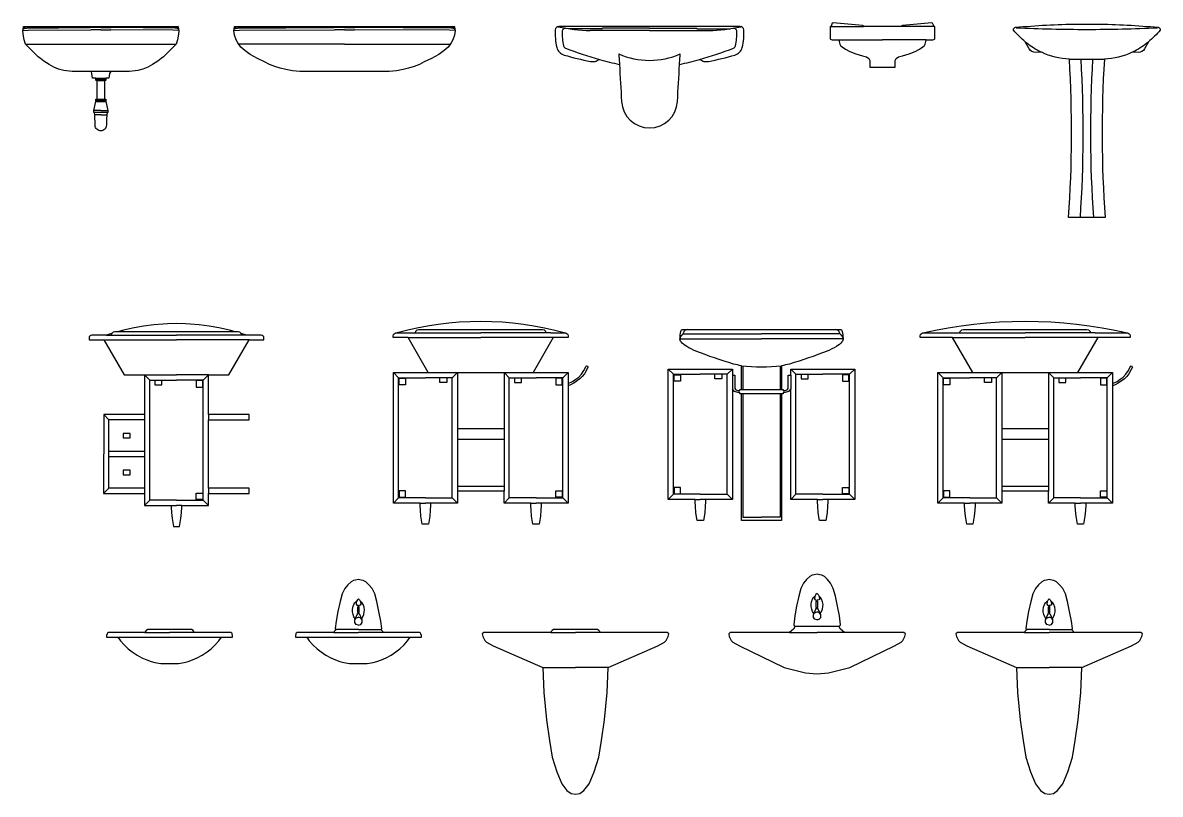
# Model space of a CAD drawing. Header units: millimetres. Extents: x 26555 to 42000, y 34815 to 42213.
# Drawn here: x 37099 to 41981, y 38871 to 42181 of the extents above; entities that cross this region are included whole.
import ezdxf

# ---------------------------------------------------------------- set-up
doc = ezdxf.new("R2010")
doc.units = ezdxf.units.MM
doc.layers.add('cad-block.com', color=250, linetype='Continuous')

# ---------------------------------------------------------------- blocks, each defined once
blk = doc.blocks.new('washbasin 13_front_cad-block.com')
at = {"color": 0}
for p, q in [((-335, 802.9), (-311.1, 803.7)), ((-333.7, 806.6), (-332.1, 809.6)), ((-332.1, 809.6), (-328.3, 811.7)), ((-331.5, 820), (-304.3, 816.4)), ((-331.5, 815.3), (-317.6, 813)), ((-328.3, 811.7), (-325.2, 812.7)), ((-325.2, 812.7), (-317.6, 813)), ((-317.6, 813), (-45.1, 815)), ((-311.1, 803.7), (-43, 805.2)), ((-305, 813.4), (-305.3, 813.1)), ((-304.9, 813.8), (-305, 813.4)), ((-304.8, 815.6), (-304.9, 813.8)), ((-304.7, 816), (-304.8, 815.6)), ((-304.5, 816.3), (-304.7, 816)), ((-304.3, 816.4), (-304.5, 816.3)), ((-304.3, 816.4), (0, 816.4)), ((0, 815), (-45.1, 815)), ((0, 805.2), (-43, 805.2)), ((304.3, 816.4), (0, 816.4)), ((0, 815), (45.1, 815)), ((0, 805.2), (43, 805.2)), ((311.1, 803.7), (43, 805.2)), ((317.6, 813), (45.1, 815)), ((331.5, 820), (304.3, 816.4)), ((304.3, 816.4), (304.5, 816.3)), ((304.5, 816.3), (304.7, 816)), ((304.7, 816), (304.8, 815.6)), ((304.8, 815.6), (304.9, 813.8)), ((304.9, 813.8), (305, 813.4)), ((305, 813.4), (305.3, 813.1)), ((335, 802.9), (311.1, 803.7)), ((331.5, 815.3), (317.6, 813)), ((325.2, 812.7), (317.6, 813)), ((328.3, 811.7), (325.2, 812.7)), ((332.1, 809.6), (328.3, 811.7)), ((333.7, 806.6), (332.1, 809.6)), ((-323.1, 744.5), (323.1, 744.5)), ((0, 626.2), (-43.2, 626.2)), ((-22, 598.1), (22, 598.1)), ((-22, 595.2), (22, 595.2)), ((-22, 591.8), (22, 591.8)), ((-16, 588.1), (16, 588.1)), ((43.2, 626.2), (0, 626.2)), ((-22, 504.4), (22, 504.4)), ((-22, 501), (22, 501)), ((-21.5, 498.1), (21.5, 498.1)), ((-16, 508.1), (16, 508.1)), ((0, 459.1), (-30, 459.1)), ((28.8, 451.1), (-28.8, 451.1)), ((0, 441.1), (-23.8, 441.1)), ((0, 459.1), (30, 459.1)), ((0, 441.1), (23.8, 441.1))]:
    blk.add_line(p, q, dxfattribs=at)
blk.add_lwpolyline([(-35, 598.1), (-37.9, 618.8, 0.24166), (-43.2, 626.2), (-107.8, 626.2), (-123.5, 627), (-159, 631.3), (-181, 637.4), (-201.8, 645.5), (-222.2, 656), (-244.3, 670.8), (-259.3, 682.2), (-269, 690.3), (-286.5, 706.7), (-304.6, 725.5), (-323.1, 744.5), (-328.6, 762), (-333.3, 787.2), (-335, 802.9), (-333.9, 806.3), (-333.7, 806.6), (-333.5, 808.9), (-333.1, 812), (-331.5, 815.3), (-331.5, 820), (0, 820), (331.5, 820), (331.5, 815.3), (333.1, 812), (333.5, 808.9), (333.7, 806.6), (333.9, 806.3), (335, 802.9), (333.3, 787.2), (328.6, 762), (323.1, 744.5), (304.6, 725.5), (286.5, 706.7), (269, 690.3), (259.3, 682.2), (244.3, 670.8), (222.2, 656), (201.8, 645.5), (181, 637.4), (159, 631.3), (123.5, 627), (107.8, 626.2), (43.2, 626.2, 0.01282), (42.7, 626, 0.228134), (37.9, 618.8), (35, 598.1), (22, 598.1), (22, 590.6, -0.414214), (19.5, 588.1), (16, 588.1), (16, 508.1), (19.5, 508.1, -0.414214), (22, 505.6), (22, 498.1), (21.5, 498.1), (30, 459.1), (30, 451.1), (28.8, 451.1, 0.357511), (27.8, 450.3), (26.1, 441.4, 0.038392), (26, 440.8), (25.1, 420.2), (24, 396.1, -0.414214), (0, 372.1, -0.414214), (-24, 396.1), (-26, 441.1), (-27.8, 450.3, 0.357511), (-28.8, 451.1), (-30, 451.1), (-30, 459.1), (-21.5, 498.1), (-22, 498.1), (-22, 505.6, -0.414214), (-19.5, 508.1), (-16, 508.1), (-16, 588.1), (-19.5, 588.1, -0.414214), (-22, 590.6), (-22, 598.1)], format="xyb", close=True, dxfattribs=at)
blk = doc.blocks.new('washbasin 14_front_cad-block.com')
at = {"color": 0}
for p, q in [((-475, 802.9), (-451.1, 803.7)), ((-473.7, 806.6), (-472.1, 809.6)), ((-472.1, 809.6), (-468.3, 811.7)), ((-471.5, 820), (-444.3, 816.4)), ((-471.5, 815.3), (-457.6, 813)), ((-468.3, 811.7), (-465.2, 812.7)), ((-465.2, 812.7), (-457.6, 813)), ((-457.6, 813), (-45.1, 815)), ((-451.1, 803.7), (-43, 805.2)), ((-445, 813.4), (-445.3, 813.1)), ((-444.9, 813.8), (-445, 813.4)), ((-444.8, 815.6), (-444.9, 813.8)), ((-444.7, 816), (-444.8, 815.6)), ((-444.5, 816.3), (-444.7, 816)), ((-444.3, 816.4), (-444.5, 816.3)), ((-444.3, 816.4), (0, 816.4)), ((0, 815), (-45.1, 815)), ((0, 805.2), (-43, 805.2)), ((444.3, 816.4), (0, 816.4)), ((0, 815), (45.1, 815)), ((0, 805.2), (43, 805.2)), ((451.1, 803.7), (43, 805.2)), ((457.6, 813), (45.1, 815)), ((471.5, 820), (444.3, 816.4)), ((444.3, 816.4), (444.5, 816.3)), ((444.5, 816.3), (444.7, 816)), ((444.7, 816), (444.8, 815.6)), ((444.8, 815.6), (444.9, 813.8)), ((444.9, 813.8), (445, 813.4)), ((445, 813.4), (445.3, 813.1)), ((475, 802.9), (451.1, 803.7)), ((471.5, 815.3), (457.6, 813)), ((465.2, 812.7), (457.6, 813)), ((468.3, 811.7), (465.2, 812.7)), ((472.1, 809.6), (468.3, 811.7)), ((473.7, 806.6), (472.1, 809.6)), ((0, 744.5), (-453.9, 744.5)), ((0, 744.5), (453.9, 744.5))]:
    blk.add_line(p, q, dxfattribs=at)
blk.add_lwpolyline([(-43.2, 626.2), (-152.9, 626.2), (-191.1, 627.4), (-222.7, 630.2), (-252.1, 635.1), (-275.3, 641.4), (-299.1, 647.7), (-321.6, 656.8), (-342.6, 668), (-373.5, 682), (-404.4, 700.2), (-428.2, 716.3), (-445.1, 731.8), (-457.7, 750), (-465.4, 763.3), (-471.7, 782.9), (-475, 802.9), (-473.9, 806.3), (-473.7, 806.6), (-473.5, 808.9), (-473.1, 812), (-471.5, 815.3), (-471.5, 820), (0, 820), (471.5, 820), (471.5, 815.3), (473.1, 812), (473.5, 808.9), (473.7, 806.6), (473.9, 806.3), (475, 802.9), (471.7, 782.9), (465.4, 763.3), (457.7, 750), (445.1, 731.8), (428.2, 716.3), (404.4, 700.2), (373.5, 682), (342.6, 668), (321.6, 656.8), (299.1, 647.7), (275.3, 641.4), (252.1, 635.1), (222.7, 630.2), (191.1, 627.4), (152.9, 626.2), (43.2, 626.2), (0, 626.2)], close=True, dxfattribs=at)
blk = doc.blocks.new('washbasin 15_front_cad-block.com')
at = {"color": 0}
for p, q in [((-204.4, 810), (-345.9, 810)), ((0, 803), (-254.2, 803)), ((0, 812), (-202.4, 812)), ((0, 812), (202.4, 812)), ((0, 803), (254.2, 803)), ((204.4, 810), (345.9, 810))]:
    blk.add_line(p, q, dxfattribs=at)
blk.add_lwpolyline([(0, 820), (-22.4, 820), (-389.4, 820, 0.393872), (-404.4, 806, 0.07676), (-398, 730, 0.270232), (-366.7, 697.3, 0.022535), (-252.7, 670.2, 0.047152), (-250.9, 670), (-233.1, 670, 0.135198), (-228, 671.4, -0.009816), (-215, 678.8, 0.012227), (-129, 656.6, 0.000663), (-119.8, 497.8, 0.397586), (0, 384.6, 0.397586), (119.8, 497.8, 0.000663), (129, 656.6, 0.012227), (215, 678.8, -0.009816), (228, 671.4, 0.135198), (233.1, 670), (250.9, 670, 0.047152), (252.7, 670.2, 0.022535), (366.7, 697.3, 0.270232), (398, 730, 0.07676), (404.4, 806, 0.393872), (389.4, 820), (22.4, 820)], format="xyb", close=True, dxfattribs=at)
for centre, radius, start, end in [((-393.5, 814.1), 5, 76.7873, 114.0122), ((-254.2, 1407.5), 604.5, 256.7873, 270), ((-155, 788.6), 220, 177.6243, 193.5501), ((-359.8, 797.1), 15, 80.1816, 177.6242), ((-204.4, 811), 1, 270, 0), ((-202.4, 811), 1, 90, 180), ((202.4, 811), 1, 0, 90), ((204.4, 811), 1, 180, 270), ((254.2, 1407.5), 604.5, 270, 283.2127), ((359.8, 797.1), 15, 2.3758, 99.8184), ((155, 788.6), 220, 346.4499, 2.3757), ((393.5, 814.1), 5, 65.9878, 103.2127), ((-354.3, 740.5), 15, 193.5501, 245.3792), ((354.3, 740.5), 15, 294.6208, 346.4499), ((282.4, 2427.4), 1818, 249.2879, 254.1195), ((5.6, 1024), 350, 246.9448, 269.0874), ((59776.2, 4028.6), 60000, 183.178377, 183.215149), ((-5.6, 1024), 350, 270.9126, 293.0552), ((-59776.2, 4028.6), 60000, 356.784851, 356.821623), ((-282.4, 2427.4), 1818, 285.8805, 290.7121), ((59776.2, 4028.6), 60000, 183.215149, 183.221786), ((-59776.2, 4028.6), 60000, 356.778214, 356.784851)]:
    blk.add_arc(centre, radius, start, end, dxfattribs=at)
blk = doc.blocks.new('washbasin 16_front_cad-block.com')
at = {"color": 0}
for p, q in [((-220, 820), (-80.9, 820)), ((220, 820), (80.9, 820)), ((-187.2, 763), (0, 763)), ((187.2, 763), (0, 763))]:
    blk.add_line(p, q, dxfattribs=at)
blk.add_lwpolyline([(0, 645.8), (55, 645.8), (55, 673.7), (59.2, 682.4), (68.7, 690.2), (86, 693.6), (115.1, 702.9), (140.4, 713.2), (158.6, 722.7), (173.1, 732.6), (180.1, 738.5), (183.4, 743.7), (185.2, 749.4), (186.5, 755.8), (187.2, 763), (216.4, 763), (220.1, 763.8), (222.6, 764.7), (224.1, 766.4), (225, 769.6), (225, 817.4), (224.9, 818.2), (224.5, 818.9), (223.9, 819.5), (223.2, 819.9), (222.4, 820), (220, 820), (218.9, 825.4), (215.3, 834.2), (212.3, 835.8), (85.4, 823.7), (81.9, 821.9), (80.9, 820), (0, 820), (-80.9, 820), (-81.9, 821.9), (-85.4, 823.7), (-212.3, 835.8), (-215.3, 834.2), (-218.9, 825.4), (-220, 820), (-222.4, 820), (-223.2, 819.9), (-223.9, 819.5), (-224.5, 818.9), (-224.9, 818.2), (-225, 817.4), (-225, 769.6), (-224.1, 766.4), (-222.6, 764.7), (-220.1, 763.8), (-216.4, 763), (-187.2, 763), (-186.5, 755.8), (-185.2, 749.4), (-183.4, 743.7), (-180.1, 738.5), (-173.1, 732.6), (-158.6, 722.7), (-140.4, 713.2), (-115.1, 702.9), (-86, 693.6), (-68.7, 690.2), (-59.2, 682.4), (-55, 673.7), (-55, 645.8)], close=True, dxfattribs=at)
blk = doc.blocks.new('washbasin 17_front_cad-block.com')
at = {"color": 0}
blk.add_line((-64.1, 679.6), (64.1, 679.6), dxfattribs=at)
blk.add_lwpolyline([(264.1, 754.4), (247.4, 723.9, -0.285472), (219.9, 708.3), (193.8, 709.4, -0.103002), (75.1, 679.8, 0.032107), (78.1, 0), (-78.1, 0, 0.032107), (-75.1, 679.8, -0.103002), (-193.8, 709.4), (-219.9, 708.3, -0.285472), (-247.4, 723.9), (-264.1, 754.4, -0.047053), (-314.8, 804.1, -0.036441), (-315, 805.5), (-315, 807, -0.366004), (-306, 816.2, -0.020329), (-40.3, 830), (40.3, 830, -0.020329), (306, 816.2, -0.366004), (315, 807), (315, 805.5, -0.036441), (314.8, 804.1, -0.047053)], format="xyb", close=True, dxfattribs=at)
for centre, radius, start, end in [((-4, 7146.9), 6339.5, 267.29105, 270.03573), ((4, 7146.9), 6339.5, 269.96427, 272.70895), ((-26.4, 1047.9), 377.6, 230.9872, 241.6003), ((26.4, 1047.9), 377.6, 298.3997, 309.0128), ((-63.3, 979.6), 300, 241.6003, 244.2242), ((63.3, 979.6), 300, 295.7758, 298.3997), ((-63.3, 979.6), 300, 267.7476, 269.8498), ((-5371.2, 363.3), 5355.6, 356.1104, 3.3825), ((5371, 363.3), 5355.4, 176.6152, 183.8897), ((63.3, 979.6), 300, 270.1502, 272.2524)]:
    blk.add_arc(centre, radius, start, end, dxfattribs=at)
blk = doc.blocks.new('washbasin 27_front_cad-block.com')
at = {"color": 0}
for p, q in [((0, 835), (-251.5, 835)), ((251.5, 835), (0, 835)), ((-311.6, 800.1), (0, 800.1)), ((-301, 820), (0, 820)), ((-278.3, 827), (-280, 820)), ((301, 820), (0, 820)), ((311.6, 800.1), (0, 800.1)), ((280, 820), (278.3, 827)), ((-137.4, 650.1), (0, 650.1)), ((-114.8, 627.5), (-137.4, 650.1)), ((137.4, 650.1), (0, 650.1)), ((114.8, 627.5), (137.4, 650.1)), ((-114.8, 112.6), (-114.8, 627.5)), ((-114.8, 627.5), (0, 627.5)), ((-92.4, 627.5), (-92.4, 607.5)), ((-92.4, 607.5), (-62.4, 607.5)), ((-62.4, 607.5), (-62.4, 627.5)), ((114.8, 627.5), (0, 627.5)), ((85.2, 625.3), (85.2, 597.8)), ((112.7, 625.3), (85.2, 625.3)), ((85.2, 597.8), (112.7, 597.8)), ((112.7, 597.8), (112.7, 625.3)), ((114.8, 112.6), (114.8, 627.5)), ((-290, 457.3), (-312.4, 479.7)), ((-290.1, 163.7), (-290, 457.3)), ((-137.4, 457.3), (-290, 457.3)), ((-137.4, 479.7), (-137.4, 457.3)), ((137.4, 479.7), (137.4, 457.3)), ((-228.7, 399.2, 0), (-228.7, 379.2, 0)), ((-198.7, 399.2, 0), (-228.7, 399.2, 0)), ((-198.7, 379.2, 0), (-198.7, 399.2, 0)), ((-228.7, 379.2, 0), (-198.7, 379.2, 0)), ((-137.4, 321, 0), (-290.1, 321, 0)), ((-137.4, 298.6, 0), (-290.1, 298.6, 0)), ((-228.7, 241.1, 0), (-228.7, 221.1, 0)), ((-198.7, 241.1, 0), (-228.7, 241.1, 0)), ((-228.7, 221.1, 0), (-198.7, 221.1, 0)), ((-198.7, 221.1, 0), (-198.7, 241.1, 0)), ((-290.1, 163.7), (-312.5, 141.3)), ((-137.4, 163.7), (-290.1, 163.7)), ((-137.4, 163.7), (-137.4, 141.3)), ((137.4, 163.7), (137.4, 141.3)), ((-114.8, 112.6), (-137.4, 90)), ((0, 112.6), (-114.8, 112.6)), ((0, 112.6), (114.8, 112.6)), ((85.2, 114.8), (85.2, 142.3)), ((85.2, 142.3), (112.7, 142.3)), ((112.7, 114.8), (85.2, 114.8)), ((112.7, 142.3), (112.7, 114.8)), ((114.8, 112.6), (137.4, 90)), ((-22.7, 90), (0, 90)), ((22.7, 90), (0, 90))]:
    blk.add_line(p, q, dxfattribs=at)
blk.add_lwpolyline([(-312.5, 163.7), (-312.5, 141.3), (-137.4, 141.3), (-137.4, 90), (-22.7, 90), (-22.3, 81.1), (-21.3, 59.9), (-18.8, 34.5), (-16.3, 16.4), (-13.3, 0), (0, 0), (13.3, 0), (16.3, 16.4), (18.8, 34.5), (21.3, 59.9), (22.3, 81.1), (22.7, 90), (137.4, 90), (137.4, 141.3), (312.5, 141.3), (312.5, 163.7), (137.4, 163.7), (137.4, 457.3), (312.4, 457.3), (312.4, 479.7), (137.4, 479.7), (137.4, 650.1), (225, 650.1), (311.6, 800.1), (375, 800.1), (375, 808), (374.3, 812.7), (371.5, 816.5), (367.5, 819), (363.5, 820), (301, 820), (278.3, 827), (278.1, 827.6), (272.2, 833.4), (264.8, 835), (251.5, 835), (227.6, 841.6), (181.9, 851.6), (141, 859.1), (97.1, 864.3), (59.1, 867.6), (38.3, 869.2), (0, 870), (-38.3, 869.2), (-59.1, 867.6), (-97.1, 864.3), (-141, 859.1), (-181.9, 851.6), (-227.6, 841.6), (-251.5, 835), (-264.8, 835), (-272.2, 833.4), (-278.1, 827.6), (-278.3, 827), (-301, 820), (-363.5, 820), (-367.5, 819), (-371.5, 816.5), (-374.3, 812.7), (-375, 808), (-375, 800.1), (-311.6, 800.1), (-225, 650.1), (-137.4, 650.1), (-137.4, 479.7), (-312.4, 479.7), (-312.4, 457.3)], close=True, dxfattribs=at)
blk.add_lwpolyline([(-137.4, 457.3), (-137.4, 163.7)], dxfattribs=at)
blk = doc.blocks.new('washbasin 28_front_cad-block.com')
at = {"color": 0}
for p, q in [((-278.1, 827.6), (-272.2, 833.4)), ((-272.2, 833.4), (-264.8, 835)), ((-264.8, 835), (-251.5, 835)), ((-251.5, 835), (0, 835)), ((0, 835), (251.5, 835)), ((251.5, 835), (264.8, 835)), ((264.8, 835), (272.2, 833.4)), ((272.2, 833.4), (278.1, 827.6)), ((-363.5, 820), (-301, 820)), ((-311.6, 800.1), (0, 800.1)), ((-301, 820), (0, 820)), ((-280, 820), (-278.3, 827)), ((-278.3, 827), (-278.1, 827.6)), ((301, 820), (0, 820)), ((311.6, 800.1), (0, 800.1)), ((278.1, 827.6), (278.3, 827)), ((278.3, 827), (280, 820)), ((301, 820), (363.5, 820)), ((-352.3, 627.5), (-374.9, 650.1)), ((-225, 650.1), (225, 650.1)), ((-122.7, 627.5), (-100.1, 650.1)), ((-100.1, 650.1), (-100.1, 141.4)), ((122.7, 627.5), (100.1, 650.1)), ((100.1, 650.1), (100.1, 141.4)), ((352.3, 627.5), (374.9, 650.1)), ((-352.3, 112.6), (-352.3, 627.5)), ((-352.3, 627.5), (-237.5, 627.5)), ((-350.2, 597.8), (-350.2, 625.3)), ((-350.2, 625.3), (-322.7, 625.3)), ((-322.7, 597.8), (-350.2, 597.8)), ((-322.7, 625.3), (-322.7, 597.8)), ((-122.7, 627.5), (-237.5, 627.5)), ((-175.1, 607.5), (-175.1, 627.5)), ((-145.1, 607.5), (-175.1, 607.5)), ((-145.1, 627.5), (-145.1, 607.5)), ((-122.7, 112.6), (-122.7, 627.5)), ((122.7, 112.6), (122.7, 627.5)), ((122.7, 627.5), (237.5, 627.5)), ((145.1, 627.5), (145.1, 607.5)), ((145.1, 607.5), (175.1, 607.5)), ((175.1, 607.5), (175.1, 627.5)), ((352.3, 627.5), (237.5, 627.5)), ((322.7, 625.3), (322.7, 597.8)), ((350.2, 625.3), (322.7, 625.3)), ((322.7, 597.8), (350.2, 597.8)), ((350.2, 597.8), (350.2, 625.3)), ((352.3, 112.6), (352.3, 627.5)), ((374.9, 603.2), (374.9, 593.3)), ((100.1, 407.9), (-100.1, 407.9)), ((100.1, 362.8), (-100.1, 362.8)), ((100.1, 161.7), (-100.1, 161.7)), ((-352.3, 112.6), (-374.9, 90)), ((-237.5, 112.6), (-352.3, 112.6)), ((-322.7, 142.3), (-350.2, 142.3)), ((-350.2, 142.3), (-350.2, 114.8)), ((-350.2, 114.8), (-322.7, 114.8)), ((-322.7, 114.8), (-322.7, 142.3)), ((-237.5, 112.6), (-122.7, 112.6)), ((-122.7, 112.6), (-100.1, 90)), ((122.7, 112.6), (100.1, 90)), ((237.5, 112.6), (122.7, 112.6)), ((237.5, 112.6), (352.3, 112.6)), ((322.7, 114.8), (322.7, 142.3)), ((322.7, 142.3), (350.2, 142.3)), ((350.2, 114.8), (322.7, 114.8)), ((350.2, 142.3), (350.2, 114.8)), ((352.3, 112.6), (374.9, 90)), ((-260.2, 90), (-237.5, 90)), ((-214.8, 90), (-237.5, 90)), ((214.8, 90), (237.5, 90)), ((260.2, 90), (237.5, 90))]:
    blk.add_line(p, q, dxfattribs=at)
blk.add_lwpolyline([(-375, 808), (-374.3, 812.7), (-371.5, 816.5), (-367.5, 819), (-363.5, 820, -0.137649), (363.5, 820), (367.5, 819), (371.5, 816.5), (374.3, 812.7), (375, 808), (375, 800.1), (311.6, 800.1), (225, 650.1), (374.9, 650.1), (374.9, 603.2), (394.1, 612.1), (407.8, 621.7), (421.2, 630.9), (432.2, 643.6), (442.8, 659.4), (452.2, 677.1), (454.7, 678.3), (457.8, 677.8), (459.8, 675.5), (459.9, 672.6), (454.9, 663.1), (444.9, 645), (436, 633.3), (425.7, 622.4), (399.6, 604.6), (385.9, 597.4), (374.9, 593.3), (374.9, 90), (260.2, 90), (259.8, 81.1), (258.8, 59.9), (256.3, 34.5), (253.8, 16.4), (250.8, 0), (237.5, 0), (224.2, 0), (221.2, 16.4), (218.7, 34.5), (216.2, 59.9), (215.2, 81.1), (214.8, 90), (100.1, 90), (100.1, 141.4), (-100.1, 141.4), (-100.1, 90), (-214.8, 90), (-215.2, 81.1), (-216.2, 59.9), (-218.7, 34.5), (-221.2, 16.4), (-224.2, 0), (-237.5, 0), (-250.8, 0), (-253.8, 16.4), (-256.3, 34.5), (-258.8, 59.9), (-259.8, 81.1), (-260.2, 90), (-374.9, 90), (-374.9, 650.1), (-225, 650.1), (-311.6, 800.1), (-375, 800.1)], format="xyb", close=True, dxfattribs=at)
blk = doc.blocks.new('washbasin 29_front_cad-block.com')
at = {"color": 0}
for p, q in [((-336.9, 800.4), (0, 800.4)), ((336.9, 800.4), (0, 800.4)), ((-350, 779.5), (0, 779.5)), ((350, 779.5), (0, 779.5)), ((-377.4, 627.4), (-400, 650)), ((-147.8, 627.4), (-125.2, 650)), ((-80, 663.4), (-80, 562.9)), ((80, 663.4), (80, 562.9)), ((147.7, 627.4), (125.1, 650)), ((377.3, 627.4), (399.9, 650)), ((-377.4, 112.6), (-377.4, 627.4)), ((-377.4, 627.4), (-262.6, 627.4)), ((-375.3, 597.7), (-375.3, 625.2)), ((-375.3, 625.2), (-347.8, 625.2)), ((-347.8, 597.7), (-375.3, 597.7)), ((-347.8, 625.2), (-347.8, 597.7)), ((-147.8, 627.4), (-262.6, 627.4)), ((-200.2, 607.4), (-200.2, 627.4)), ((-170.2, 607.4), (-200.2, 607.4)), ((-170.2, 627.4), (-170.2, 607.4)), ((-147.8, 112.6), (-147.8, 627.4)), ((-125.2, 623.2), (-125.2, 565.2)), ((125.1, 623.2), (125.1, 565.2)), ((147.7, 112.6), (147.7, 627.4)), ((147.7, 627.4), (262.5, 627.4)), ((170.1, 627.4), (170.1, 607.4)), ((170.1, 607.4), (200.1, 607.4)), ((200.1, 607.4), (200.1, 627.4)), ((377.3, 627.4), (262.5, 627.4)), ((347.7, 625.2), (347.7, 597.7)), ((375.2, 625.2), (347.7, 625.2)), ((347.7, 597.7), (375.2, 597.7)), ((375.2, 597.7), (375.2, 625.2)), ((377.3, 112.6), (377.3, 627.4)), ((-86, 562.9), (0, 562.9)), ((0, 543), (-86, 543)), ((-80, 543), (-80, 15)), ((0, 562.9), (86, 562.9)), ((86, 543), (0, 543)), ((80, 543), (80, 15)), ((-377.4, 112.6), (-400, 90)), ((-262.6, 112.6), (-377.4, 112.6)), ((-347.8, 142.3), (-375.3, 142.3)), ((-375.3, 142.3), (-375.3, 114.8)), ((-375.3, 114.8), (-347.8, 114.8)), ((-347.8, 114.8), (-347.8, 142.3)), ((-262.6, 112.6), (-147.8, 112.6)), ((-147.8, 112.6), (-125.2, 90)), ((147.7, 112.6), (125.1, 90)), ((262.5, 112.6), (147.7, 112.6)), ((262.5, 112.6), (377.3, 112.6)), ((347.7, 114.8), (347.7, 142.3)), ((347.7, 142.3), (375.2, 142.3)), ((375.2, 114.8), (347.7, 114.8)), ((375.2, 142.3), (375.2, 114.8)), ((377.3, 112.6), (399.9, 90)), ((-285.3, 90), (-262.6, 90)), ((-239.9, 90), (-262.6, 90)), ((239.8, 90), (262.5, 90)), ((285.2, 90), (262.5, 90)), ((-80, 15), (0, 15)), ((80, 15), (0, 15))]:
    blk.add_line(p, q, dxfattribs=at)
blk.add_lwpolyline([(86, 543), (86, 0), (0, 0), (-86, 0), (-86, 543), (-92.5, 543), (-92.5, 549), (-101.7, 549), (-116.6, 553.5), (-125.2, 565.2), (-125.2, 90), (-239.9, 90), (-240.3, 81.1), (-241.3, 59.9), (-243.8, 34.5), (-246.3, 16.4), (-249.3, 0), (-262.6, 0), (-275.9, 0), (-278.9, 16.4), (-281.4, 34.5), (-283.9, 59.9), (-284.9, 81.1), (-285.3, 90), (-400, 90), (-400, 650), (-125.2, 650), (-125.2, 623.2), (-114.4, 623.2), (-114.4, 567.1), (-110.6, 561.4), (-101.2, 558.4), (-92.5, 558.4), (-92.5, 562.9), (-86, 562.9), (-86, 664.1, -0.013384), (-120, 671.5, -0.021415), (-282, 727, -0.024406), (-321.2, 746.7, -0.086901), (-345.2, 766.5, -0.21153), (-349.8, 782, -0.0249), (-346.4, 811.7, -0.366299), (-336.5, 820), (-28, 820), (28, 820), (336.5, 820, -0.366299), (346.4, 811.7, -0.0249), (349.8, 782, -0.21153), (345.2, 766.5, -0.086901), (321.2, 746.7, -0.024406), (282, 727, -0.021415), (120, 671.5, -0.013384), (86, 664.1), (86, 562.9), (92.4, 562.9), (92.4, 558.4), (101.1, 558.4), (110.5, 561.4), (114.3, 567.1), (114.3, 623.2), (125.1, 623.2), (125.1, 650), (399.9, 650), (399.9, 90), (285.2, 90), (284.8, 81.1), (283.8, 59.9), (281.3, 34.5), (278.8, 16.4), (275.8, 0), (262.5, 0), (249.2, 0), (246.2, 16.4), (243.7, 34.5), (241.2, 59.9), (240.2, 81.1), (239.8, 90), (125.1, 90), (125.1, 565.2), (116.5, 553.5), (101.6, 549), (92.4, 549), (92.4, 543)], format="xyb", close=True, dxfattribs=at)
for centre, radius, start, end in [((-330, 779.5), 20, 123.8863, 172.8306), ((-349.5, 808.6), 15, 303.8863, 350.003), ((-318, 803), 17, 90, 170.003), ((318, 803), 17, 9.997, 90), ((349.5, 808.6), 15, 189.997, 236.1137), ((330, 779.5), 20, 7.1694, 56.1137), ((0, 1401.2), 742.1, 263.3452, 276.6548)]:
    blk.add_arc(centre, radius, start, end, dxfattribs=at)
blk = doc.blocks.new('washbasin 30_front_cad-block.com')
at = {"color": 0}
for p, q in [((-278.1, 827.6), (-272.2, 833.4)), ((-272.2, 833.4), (-264.8, 835)), ((-264.8, 835), (-251.5, 835)), ((-251.5, 835), (0, 835)), ((0, 835), (251.5, 835)), ((251.5, 835), (264.8, 835)), ((264.8, 835), (272.2, 833.4)), ((272.2, 833.4), (278.1, 827.6)), ((-438.5, 820), (-301, 820)), ((-311.6, 800.1), (0, 800.1)), ((-301, 820), (0, 820)), ((-280, 820), (-278.3, 827)), ((-278.3, 827), (-278.1, 827.6)), ((301, 820), (0, 820)), ((311.6, 800.1), (0, 800.1)), ((278.1, 827.6), (278.3, 827)), ((278.3, 827), (280, 820)), ((301, 820), (438.5, 820)), ((-352.3, 627.5), (-374.9, 650.1)), ((-225, 650.1), (225, 650.1)), ((-122.7, 627.5), (-100.1, 650.1)), ((-100.1, 650.1), (-100.1, 141.4)), ((122.7, 627.5), (100.1, 650.1)), ((100.1, 650.1), (100.1, 141.4)), ((352.3, 627.5), (374.9, 650.1)), ((-352.3, 112.6), (-352.3, 627.5)), ((-352.3, 627.5), (-237.5, 627.5)), ((-350.2, 597.8), (-350.2, 625.3)), ((-350.2, 625.3), (-322.7, 625.3)), ((-322.7, 597.8), (-350.2, 597.8)), ((-322.7, 625.3), (-322.7, 597.8)), ((-122.7, 627.5), (-237.5, 627.5)), ((-175.1, 607.5), (-175.1, 627.5)), ((-145.1, 607.5), (-175.1, 607.5)), ((-145.1, 627.5), (-145.1, 607.5)), ((-122.7, 112.6), (-122.7, 627.5)), ((122.7, 112.6), (122.7, 627.5)), ((122.7, 627.5), (237.5, 627.5)), ((145.1, 627.5), (145.1, 607.5)), ((145.1, 607.5), (175.1, 607.5)), ((175.1, 607.5), (175.1, 627.5)), ((352.3, 627.5), (237.5, 627.5)), ((322.7, 625.3), (322.7, 597.8)), ((350.2, 625.3), (322.7, 625.3)), ((322.7, 597.8), (350.2, 597.8)), ((350.2, 597.8), (350.2, 625.3)), ((352.3, 112.6), (352.3, 627.5)), ((374.9, 603.2), (374.9, 593.3)), ((100.1, 407.9), (-100.1, 407.9)), ((100.1, 362.8), (-100.1, 362.8)), ((100.1, 161.7), (-100.1, 161.7)), ((-352.3, 112.6), (-374.9, 90)), ((-237.5, 112.6), (-352.3, 112.6)), ((-322.7, 142.3), (-350.2, 142.3)), ((-350.2, 142.3), (-350.2, 114.8)), ((-350.2, 114.8), (-322.7, 114.8)), ((-322.7, 114.8), (-322.7, 142.3)), ((-237.5, 112.6), (-122.7, 112.6)), ((-122.7, 112.6), (-100.1, 90)), ((122.7, 112.6), (100.1, 90)), ((237.5, 112.6), (122.7, 112.6)), ((237.5, 112.6), (352.3, 112.6)), ((322.7, 114.8), (322.7, 142.3)), ((322.7, 142.3), (350.2, 142.3)), ((350.2, 114.8), (322.7, 114.8)), ((350.2, 142.3), (350.2, 114.8)), ((352.3, 112.6), (374.9, 90)), ((-260.2, 90), (-237.5, 90)), ((-214.8, 90), (-237.5, 90)), ((214.8, 90), (237.5, 90)), ((260.2, 90), (237.5, 90))]:
    blk.add_line(p, q, dxfattribs=at)
blk.add_lwpolyline([(-450, 808), (-449.3, 812.7), (-446.5, 816.5), (-442.5, 819), (-438.5, 820, -0.114107), (438.5, 820), (442.5, 819), (446.5, 816.5), (449.3, 812.7), (450, 808), (450, 800.1), (311.6, 800.1), (225, 650.1), (374.9, 650.1), (374.9, 603.2), (394.1, 612.1), (407.8, 621.7), (421.2, 630.9), (432.2, 643.6), (442.8, 659.4), (452.2, 677.1), (454.7, 678.3), (457.8, 677.8), (459.8, 675.5), (459.9, 672.6), (454.9, 663.1), (444.9, 645), (436, 633.3), (425.7, 622.4), (399.6, 604.6), (385.9, 597.4), (374.9, 593.3), (374.9, 90), (260.2, 90), (259.8, 81.1), (258.8, 59.9), (256.3, 34.5), (253.8, 16.4), (250.8, 0), (237.5, 0), (224.2, 0), (221.2, 16.4), (218.7, 34.5), (216.2, 59.9), (215.2, 81.1), (214.8, 90), (100.1, 90), (100.1, 141.4), (-100.1, 141.4), (-100.1, 90), (-214.8, 90), (-215.2, 81.1), (-216.2, 59.9), (-218.7, 34.5), (-221.2, 16.4), (-224.2, 0), (-237.5, 0), (-250.8, 0), (-253.8, 16.4), (-256.3, 34.5), (-258.8, 59.9), (-259.8, 81.1), (-260.2, 90), (-374.9, 90), (-374.9, 650.1), (-225, 650.1), (-311.6, 800.1), (-450, 800.1)], format="xyb", close=True, dxfattribs=at)
blk = doc.blocks.new('washbasin 41_front_cad-block.com')
at = {"color": 0}
for p, q in [((-105.8, 850), (0, 850)), ((105.8, 850), (0, 850)), ((-222.2, 829.4), (222.2, 829.4))]:
    blk.add_line(p, q, dxfattribs=at)
blk.add_lwpolyline([(-94, 862.1), (-94, 862.1), (-100.6, 858.7), (-104, 854.1), (-105.8, 850), (-258.4, 850), (-262.8, 849.4), (-266.7, 847.2), (-268.4, 843.4), (-270, 836.8), (-270, 829.4), (-222.2, 829.4), (-210.9, 814.1), (-195.5, 797), (-177.8, 779.9), (-160.7, 766.1), (-139.7, 751.8), (-118.7, 741.3), (-98.2, 731.9), (-79.5, 725.3), (-62.9, 720.9), (-38, 716.5), (0, 716.5), (38, 716.5), (62.9, 720.9), (79.5, 725.3), (98.2, 731.9), (118.7, 741.3), (139.7, 751.8), (160.7, 766.1), (177.8, 779.9), (195.5, 797), (210.9, 814.1), (222.2, 829.4), (270, 829.4), (270, 836.8), (268.4, 843.4), (266.7, 847.2), (262.8, 849.4), (258.4, 850), (105.8, 850), (104, 854.1), (100.6, 858.7), (94, 862.1), (0, 862.1)], close=True, dxfattribs=at)
blk = doc.blocks.new('washbasin 42_front_cad-block.com')
at = {"color": 0}
for p, q in [((-19.7, 969.5), (-15.3, 977.2)), ((-15.3, 977.2), (-8.1, 983.8)), ((-9.2, 981.6), (-10.4, 971.7)), ((-4.8, 990.4), (-9.2, 981.6)), ((0, 994.7), (-4.8, 990.4)), ((0, 994.7), (4.8, 990.4)), ((4.8, 990.4), (9.2, 981.6)), ((15.3, 977.2), (8.1, 983.8)), ((9.2, 981.6), (10.4, 971.7)), ((19.7, 969.5), (15.3, 977.2)), ((-25.8, 947.5), (-24.1, 959)), ((-25.2, 938.1), (-25.8, 947.5)), ((-23, 926.5), (-25.2, 938.1)), ((-24.1, 959), (-19.7, 969.5)), ((-10.4, 971.7), (-7.6, 967.3)), ((-7.6, 967.3), (-2.6, 965.6)), ((-5.4, 927.1), (-2.1, 931)), ((-3.2, 960.1), (0, 963.3)), ((-3.2, 934.8), (-3.2, 960.1)), ((0, 932.3), (-3.2, 934.8)), ((-2.6, 965.6), (0, 965.6)), ((-2.1, 931), (0, 931.3)), ((2.6, 965.6), (0, 965.6)), ((3.2, 960.1), (0, 963.3)), ((0, 932.3), (3.2, 934.8)), ((2.1, 931), (0, 931.3)), ((5.4, 927.1), (2.1, 931)), ((7.6, 967.3), (2.6, 965.6)), ((3.2, 934.8), (3.2, 960.1)), ((10.4, 971.7), (7.6, 967.3)), ((24.1, 959), (19.7, 969.5)), ((23, 926.5), (25.2, 938.1)), ((25.8, 947.5), (24.1, 959)), ((25.2, 938.1), (25.8, 947.5)), ((-19.2, 917.2), (-23, 926.5)), ((-13.9, 907.9), (-19.2, 917.2)), ((-15.9, 903.4), (-5.4, 927.1)), ((-15.9, 903.4), (-10.9, 911.1)), ((-15.9, 891.9), (-15.9, 903.4)), ((-9.8, 884.2), (-15.9, 891.9)), ((-10.9, 911.1), (0, 915.3)), ((0, 880.8), (-9.8, 884.2)), ((10.9, 911.1), (0, 915.3)), ((0, 880.8), (9.8, 884.2)), ((15.9, 903.4), (5.4, 927.1)), ((9.8, 884.2), (15.9, 891.9)), ((15.9, 903.4), (10.9, 911.1)), ((13.9, 907.9), (19.2, 917.2)), ((15.9, 891.9), (15.9, 903.4)), ((19.2, 917.2), (23, 926.5)), ((-105.8, 850), (0, 850)), ((0, 862.1), (-94, 862.1)), ((0, 862.1), (94, 862.1)), ((105.8, 850), (0, 850)), ((-222.2, 829.4), (222.2, 829.4))]:
    blk.add_line(p, q, dxfattribs=at)
blk.add_lwpolyline([(-105.8, 850), (-258.4, 850), (-262.8, 849.4), (-266.7, 847.2), (-268.4, 843.4), (-270, 836.8), (-270, 829.4), (-222.2, 829.4), (-210.9, 814.1), (-195.5, 797), (-177.8, 779.9), (-160.7, 766.1), (-139.7, 751.8), (-118.7, 741.3), (-98.2, 731.9), (-79.5, 725.3), (-62.9, 720.9), (-38, 716.5), (0, 716.5), (38, 716.5), (62.9, 720.9), (79.5, 725.3), (98.2, 731.9), (118.7, 741.3), (139.7, 751.8), (160.7, 766.1), (177.8, 779.9), (195.5, 797), (210.9, 814.1), (222.2, 829.4), (270, 829.4), (270, 836.8), (268.4, 843.4), (266.7, 847.2), (262.8, 849.4), (258.4, 850), (105.8, 850), (104, 854.1), (100.6, 858.7), (94, 862.1), (99, 864.8), (100.1, 867), (95.7, 898.5), (88, 940.3), (78.6, 982.7), (69.8, 1015.1), (58.3, 1038.8), (45, 1054.7), (31.3, 1066.8), (20.8, 1072.3), (12, 1074.5), (0, 1077.1), (0, 1077.1), (0, 1077.1), (-12, 1074.5), (-20.8, 1072.3), (-31.3, 1066.8), (-45, 1054.7), (-58.3, 1038.8), (-69.8, 1015.1), (-78.6, 982.7), (-88, 940.3), (-95.7, 898.5), (-100.1, 867), (-99, 864.8), (-94, 862.1), (-100.6, 858.7), (-104, 854.1)], close=True, dxfattribs=at)
blk = doc.blocks.new('washbasin 43_front_cad-block.com')
at = {"color": 0}
for p, q in [((-105.8, 850), (0, 850)), ((105.8, 850), (0, 850)), ((-140.4, 699.8), (0, 699.8)), ((140.4, 699.8), (0, 699.8))]:
    blk.add_line(p, q, dxfattribs=at)
blk.add_lwpolyline([(-94, 862.1), (-94, 862.1), (-100.6, 858.7), (-104, 854.1), (-105.8, 850), (-393.4, 850), (-400, 843.4), (-397.8, 832.3), (-388.9, 814.7), (-382.3, 808), (-353.6, 792.6), (-140.4, 699.8), (-136, 591.6), (-124.9, 474.5), (-111.7, 386.1), (-100.6, 315.4), (-80.7, 251.4), (-58.6, 200.6), (-36.5, 171.9), (-18.8, 158.6), (0, 155.7), (18.8, 158.6), (36.5, 171.9), (58.6, 200.6), (80.7, 251.4), (100.6, 315.4), (111.7, 386.1), (124.9, 474.5), (136, 591.6), (140.4, 699.8), (353.6, 792.6), (382.3, 808), (388.9, 814.7), (397.8, 832.3), (400, 843.4), (393.4, 850), (105.8, 850), (104, 854.1), (100.6, 858.7), (94, 862.1), (0, 862.1)], close=True, dxfattribs=at)
blk = doc.blocks.new('washbasin 44_front_cad-block.com')
at = {"color": 0}
for p, q in [((-25.8, 970.2), (-24.1, 981.7)), ((-24.1, 981.7), (-19.7, 992.2)), ((-19.7, 992.2), (-15.3, 999.9)), ((-15.3, 999.9), (-8.1, 1006.5)), ((-9.2, 1004.3), (-10.4, 994.4)), ((-10.4, 994.4), (-7.6, 990)), ((-4.8, 1013.1), (-9.2, 1004.3)), ((-7.6, 990), (-2.6, 988.3)), ((0, 1017.4), (-4.8, 1013.1)), ((-3.2, 982.8), (0, 986)), ((-3.2, 957.5), (-3.2, 982.8)), ((-2.6, 988.3), (0, 988.3)), ((0, 1017.4), (4.8, 1013.1)), ((2.6, 988.3), (0, 988.3)), ((3.2, 982.8), (0, 986)), ((7.6, 990), (2.6, 988.3)), ((3.2, 957.5), (3.2, 982.8)), ((4.8, 1013.1), (9.2, 1004.3)), ((10.4, 994.4), (7.6, 990)), ((15.3, 999.9), (8.1, 1006.5)), ((9.2, 1004.3), (10.4, 994.4)), ((19.7, 992.2), (15.3, 999.9)), ((24.1, 981.7), (19.7, 992.2)), ((25.8, 970.2), (24.1, 981.7)), ((-25.2, 960.8), (-25.8, 970.2)), ((-23, 949.2), (-25.2, 960.8)), ((-19.2, 939.9), (-23, 949.2)), ((-13.9, 930.6), (-19.2, 939.9)), ((-15.9, 926.1), (-5.4, 949.8)), ((-15.9, 926.1), (-10.9, 933.8)), ((-10.9, 933.8), (0, 938)), ((-5.4, 949.8), (-2.1, 953.6)), ((0, 954.9), (-3.2, 957.5)), ((-2.1, 953.6), (0, 954)), ((0, 954.9), (3.2, 957.5)), ((2.1, 953.6), (0, 954)), ((10.9, 933.8), (0, 938)), ((5.4, 949.8), (2.1, 953.6)), ((15.9, 926.1), (5.4, 949.8)), ((15.9, 926.1), (10.9, 933.8)), ((13.9, 930.6), (19.2, 939.9)), ((19.2, 939.9), (23, 949.2)), ((23, 949.2), (25.2, 960.8)), ((25.2, 960.8), (25.8, 970.2)), ((-15.9, 914.6), (-15.9, 926.1)), ((-9.8, 906.9), (-15.9, 914.6)), ((0, 903.5), (-9.8, 906.9)), ((0, 903.5), (9.8, 906.9)), ((9.8, 906.9), (15.9, 914.6)), ((15.9, 914.6), (15.9, 926.1)), ((-118.3, 850), (0, 850)), ((-93.6, 877.2), (94, 877.2)), ((118.3, 850), (0, 850))]:
    blk.add_line(p, q, dxfattribs=at)
blk.add_lwpolyline([(0, 672.3), (49.6, 676.5), (140.4, 699.8), (332.8, 792.6), (361.6, 808), (368.2, 814.7), (377, 832.3), (379.2, 843.4), (372.6, 850), (118.3, 850), (109.5, 856.6), (100.6, 863.3), (94, 877.2), (99, 879.9), (100.1, 882.1), (95.7, 921.2), (88, 963), (78.6, 1005.4), (69.8, 1037.8), (58.3, 1061.5), (45, 1077.4), (31.3, 1089.5), (20.8, 1095), (12, 1097.2), (0, 1099.8), (-12, 1097.2), (-20.8, 1095), (-31.3, 1089.5), (-45, 1077.4), (-58.3, 1061.5), (-69.8, 1037.8), (-78.6, 1005.4), (-88, 963), (-95.7, 921.2), (-100.1, 882.1), (-99, 879.9), (-94, 877.2), (-93.6, 877.2), (-94, 877.2), (-100.6, 863.3), (-109.5, 856.6), (-118.3, 850), (-372.6, 850), (-379.2, 843.4), (-377, 832.3), (-368.2, 814.7), (-361.6, 808), (-332.8, 792.6), (-140.4, 699.8), (-49.6, 676.5)], close=True, dxfattribs=at)
blk = doc.blocks.new('washbasin 45_front_cad-block.com')
at = {"color": 0}
for p, q in [((-19.7, 969.5), (-15.3, 977.2)), ((-15.3, 977.2), (-8.1, 983.8)), ((-9.2, 981.6), (-10.4, 971.7)), ((-4.8, 990.4), (-9.2, 981.6)), ((0, 994.7), (-4.8, 990.4)), ((0, 994.7), (4.8, 990.4)), ((4.8, 990.4), (9.2, 981.6)), ((15.3, 977.2), (8.1, 983.8)), ((9.2, 981.6), (10.4, 971.7)), ((19.7, 969.5), (15.3, 977.2)), ((-25.8, 947.5), (-24.1, 959)), ((-25.2, 938.1), (-25.8, 947.5)), ((-23, 926.5), (-25.2, 938.1)), ((-24.1, 959), (-19.7, 969.5)), ((-10.4, 971.7), (-7.6, 967.3)), ((-7.6, 967.3), (-2.6, 965.6)), ((-5.4, 927.1), (-2.1, 931)), ((-3.2, 960.1), (0, 963.3)), ((-3.2, 934.8), (-3.2, 960.1)), ((0, 932.3), (-3.2, 934.8)), ((-2.6, 965.6), (0, 965.6)), ((-2.1, 931), (0, 931.3)), ((2.6, 965.6), (0, 965.6)), ((3.2, 960.1), (0, 963.3)), ((0, 932.3), (3.2, 934.8)), ((2.1, 931), (0, 931.3)), ((5.4, 927.1), (2.1, 931)), ((7.6, 967.3), (2.6, 965.6)), ((3.2, 934.8), (3.2, 960.1)), ((10.4, 971.7), (7.6, 967.3)), ((24.1, 959), (19.7, 969.5)), ((23, 926.5), (25.2, 938.1)), ((25.8, 947.5), (24.1, 959)), ((25.2, 938.1), (25.8, 947.5)), ((-19.2, 917.2), (-23, 926.5)), ((-13.9, 907.9), (-19.2, 917.2)), ((-15.9, 903.4), (-5.4, 927.1)), ((-15.9, 903.4), (-10.9, 911.1)), ((-15.9, 891.9), (-15.9, 903.4)), ((-9.8, 884.2), (-15.9, 891.9)), ((-10.9, 911.1), (0, 915.3)), ((0, 880.8), (-9.8, 884.2)), ((10.9, 911.1), (0, 915.3)), ((0, 880.8), (9.8, 884.2)), ((15.9, 903.4), (5.4, 927.1)), ((9.8, 884.2), (15.9, 891.9)), ((15.9, 903.4), (10.9, 911.1)), ((13.9, 907.9), (19.2, 917.2)), ((15.9, 891.9), (15.9, 903.4)), ((19.2, 917.2), (23, 926.5)), ((-105.8, 850), (0, 850)), ((0, 862.1), (-94, 862.1)), ((0, 862.1), (94, 862.1)), ((105.8, 850), (0, 850)), ((-140.4, 699.8), (0, 699.8)), ((140.4, 699.8), (0, 699.8))]:
    blk.add_line(p, q, dxfattribs=at)
blk.add_lwpolyline([(0, 155.7), (18.8, 158.6), (36.5, 171.9), (58.6, 200.6), (80.7, 251.4), (100.6, 315.4), (111.7, 386.1), (124.9, 474.5), (136, 591.6), (140.4, 699.8), (353.6, 792.6), (382.3, 808), (388.9, 814.7), (397.8, 832.3), (400, 843.4), (393.4, 850), (105.8, 850), (104, 854.1), (100.6, 858.7), (94, 862.1), (99, 864.8), (100.1, 867), (95.7, 898.5), (88, 940.3), (78.6, 982.7), (69.8, 1015.1), (58.3, 1038.8), (45, 1054.7), (31.3, 1066.8), (20.8, 1072.3), (12, 1074.5), (0, 1077.1), (0, 1077.1), (0, 1077.1), (-12, 1074.5), (-20.8, 1072.3), (-31.3, 1066.8), (-45, 1054.7), (-58.3, 1038.8), (-69.8, 1015.1), (-78.6, 982.7), (-88, 940.3), (-95.7, 898.5), (-100.1, 867), (-99, 864.8), (-94, 862.1), (-100.6, 858.7), (-104, 854.1), (-105.8, 850), (-393.4, 850), (-400, 843.4), (-397.8, 832.3), (-388.9, 814.7), (-382.3, 808), (-353.6, 792.6), (-140.4, 699.8), (-136, 591.6), (-124.9, 474.5), (-111.7, 386.1), (-100.6, 315.4), (-80.7, 251.4), (-58.6, 200.6), (-36.5, 171.9), (-18.8, 158.6)], close=True, dxfattribs=at)

msp = doc.modelspace()

# ---------------------------------------------------------------- block references
at = {"layer": 'cad-block.com'}
for name, p in [('washbasin 16_front_cad-block.com', (40788.7, 41345.1)), ('washbasin 13_front_cad-block.com', (37434, 41345.1)), ('washbasin 14_front_cad-block.com', (38479.7, 41345)), ('washbasin 15_front_cad-block.com', (39788.8, 41345.1)), ('washbasin 17_front_cad-block.com', (41665.7, 41345.1)), ('washbasin 28_front_cad-block.com', (39064.3, 40030.1)), ('washbasin 30_front_cad-block.com', (41401, 40030.1)), ('washbasin 27_front_cad-block.com', (37758.7, 40020.1)), ('washbasin 29_front_cad-block.com', (40269.5, 40045.1)), ('washbasin 42_front_cad-block.com', (38539.7, 38715.1)), ('washbasin 44_front_cad-block.com', (40507.8, 38715.1)), ('washbasin 45_front_cad-block.com', (41503.9, 38715.1)), ('washbasin 41_front_cad-block.com', (37729.1, 38715.1)), ('washbasin 43_front_cad-block.com', (39471.1, 38715.1))]:
    msp.add_blockref(name, p, dxfattribs=at)

doc.saveas('drawing.dxf')
